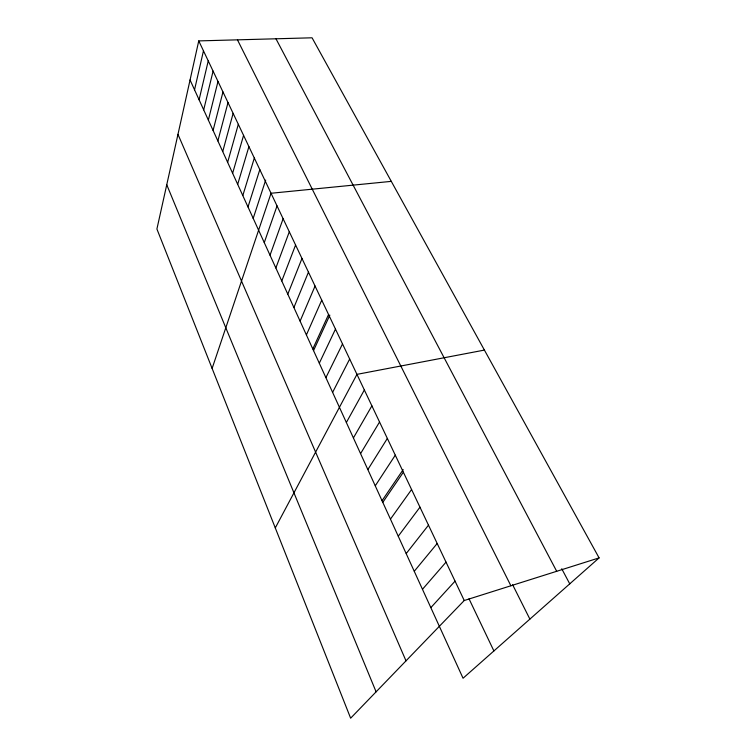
<?xml version="1.0" encoding="UTF-8"?>
<svg xmlns="http://www.w3.org/2000/svg" width="756" height="756" viewBox="0 0 756 756"><rect width="100%" height="100%" fill="white"/><g stroke="black" fill="none" stroke-linecap="round" stroke-linejoin="round"><path stroke-width="1.13" d="M198.752 40.9L156.908 229.011L350.642 718.2L464.241 600.519L599.092 557.89L312.067 37.8L198.752 40.9L464.241 600.519M194.547 89.803L203.468 50.832M199.093 99.754L208.24 60.905M203.695 109.847L213.088 71.111M208.363 120.062L217.993 81.459M213.088 130.419L222.973 91.948M217.879 140.909L228.01 102.58M222.736 151.54L233.131 113.362M227.65 162.323L238.32 124.296M232.64 173.237L243.574 135.381M237.696 184.313L248.913 146.626M242.818 195.539L254.328 158.032M248.015 206.917L259.818 169.609M253.175 218.456L265.677 180.108M212.124 368.427L271.035 193.262L391.296 181.364M264.288 242.572L277.036 205.906M270.043 255.169L283.122 218.739M275.874 267.955L289.312 231.78M281.799 280.93L295.587 245.02M287.819 294.103L301.975 258.476M293.923 307.484L308.457 272.151M300.132 321.073L315.054 286.042M306.426 334.87L321.754 300.16M312.833 348.894L328.558 314.515M313.513 350.642L329.824 315.157M319.334 363.135L335.484 329.106M325.93 377.603L342.515 343.942M332.649 392.298L349.678 359.024M275.288 527.924L356.955 374.362L484.407 350.085M346.399 422.424L364.354 389.973M353.449 437.866L371.886 405.849M360.612 453.562L379.55 421.999M367.898 469.523L387.346 438.433M375.307 485.749L395.284 455.169M382.026 500.737L403.184 469.618M382.848 502.258L403.364 472.198M390.512 519.051L411.585 489.529M398.308 536.136L419.967 507.182M406.246 553.515L428.491 525.165M414.326 571.205L437.185 543.479M422.547 589.217L446.031 562.133M430.92 607.55L455.055 581.147M599.092 557.89L463.05 678.236L190.058 79.975M561.746 568.758L569.74 583.849M275.968 38.783L556.69 571.29M512.625 584.728L529.88 619.107M237.46 39.841L510.886 585.777M469.013 598.799L493.895 650.944M177.962 134.351L406.01 660.848M166.755 184.757L376.101 691.834"/></g></svg>
